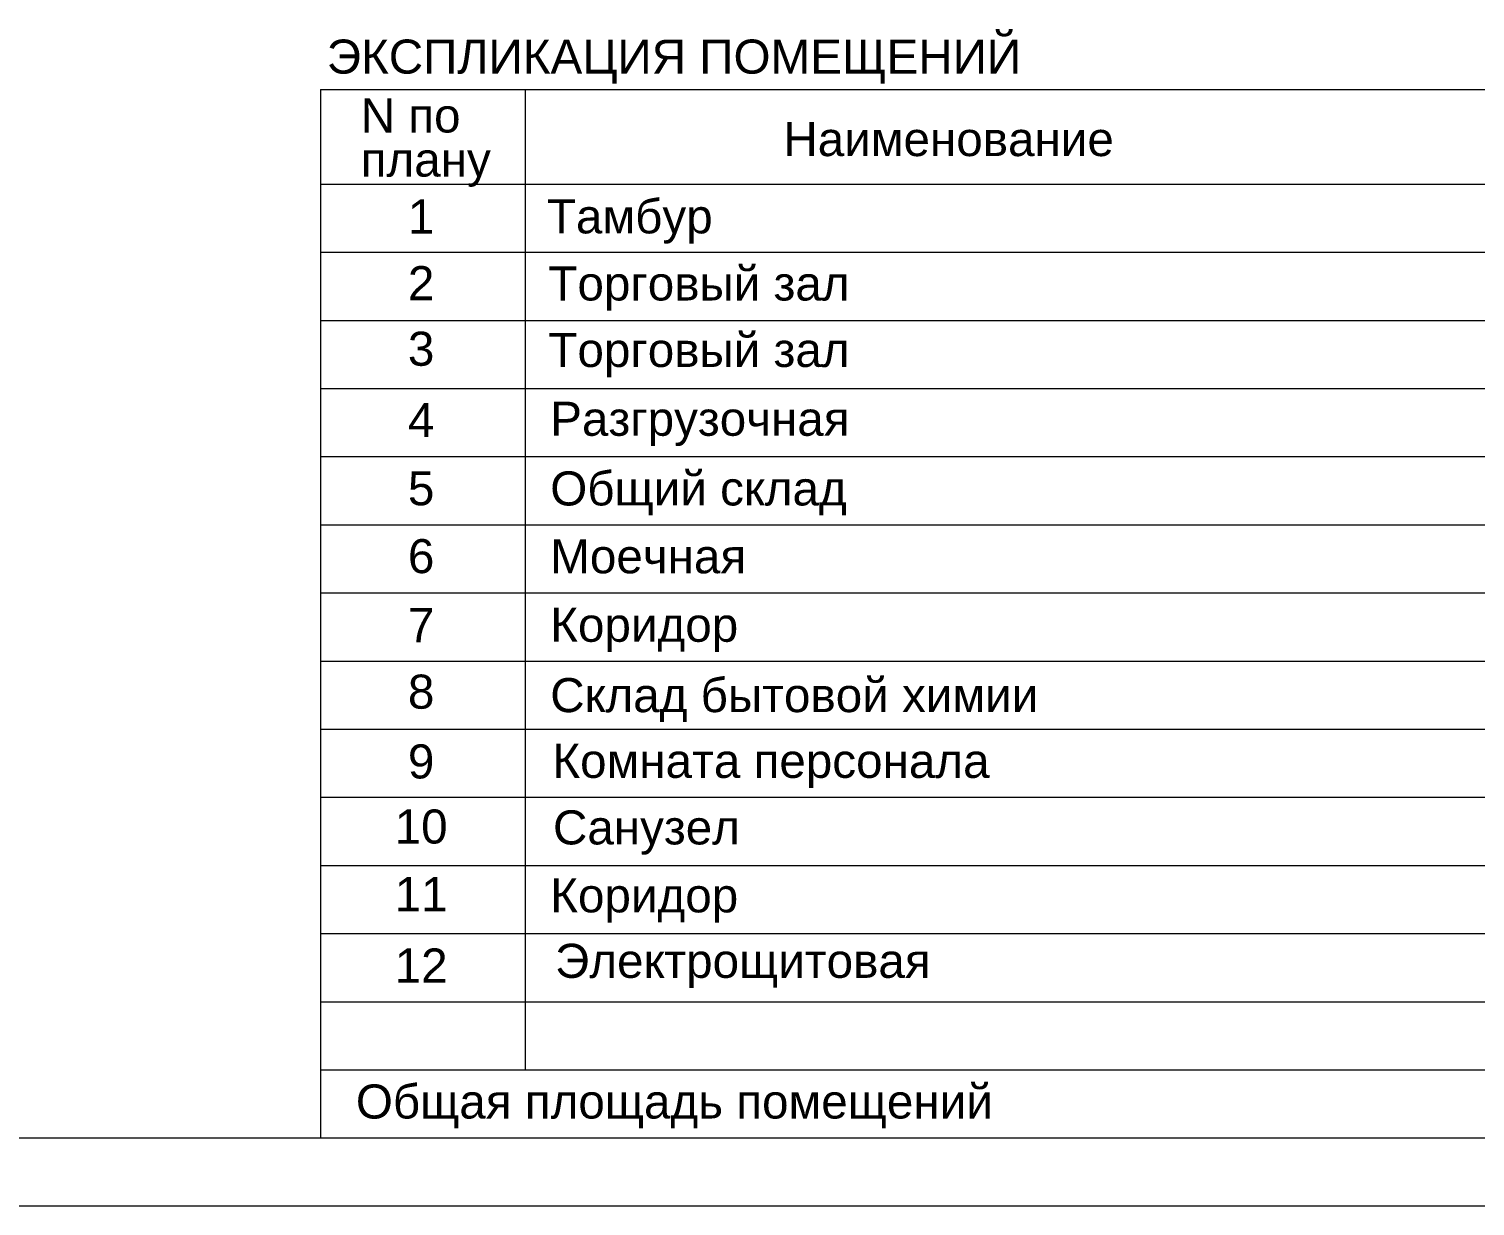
# Model space of a CAD drawing. Header units: metres. Extents: x 1647.3 to 1708.8, y -76.7 to -8.6.
# Drawn here: x 1675.02 to 1685.63, y -73.78 to -65.14 of the extents above; entities that cross this region are included whole.
import ezdxf
from ezdxf.enums import TextEntityAlignment as Align

# ---------------------------------------------------------------- set-up
doc = ezdxf.new("R2010")
doc.units = ezdxf.units.M
doc.header["$MEASUREMENT"] = 0
doc.layers.add('Level 50', color=7, linetype='Continuous', lineweight=0)
doc.styles.add('Style-Arial', font='arial.ttf')

# ---------------------------------------------------------------- blocks, each defined once
blk = doc.blocks.new('*U526')
at = {"layer": 'Level 50', "color": 7, "linetype": 'Continuous', "lineweight": 13}
blk.add_line((-29.176, -14), (30.263, -14), dxfattribs=at)
at = {"layer": 'Level 50', "color": 7, "linetype": 'Continuous', "lineweight": 0}
blk.add_line((30.763, -14.5), (-30.737, -14.5), dxfattribs=at)

msp = doc.modelspace()

# ---------------------------------------------------------------- linework, layer by layer
at = {"color": 7, "linetype": 'Continuous', "lineweight": 13}
for p, q in [((1677.16407284, -65.58667242), (1689.84800072, -65.58667242)), ((1677.16407284, -65.58667242), (1677.16407284, -73.28031993)), ((1678.66407284, -65.58667242), (1678.66407284, -72.78031993)), ((1677.16407284, -66.28031993), (1689.84800072, -66.28031993)), ((1677.16407284, -72.78031993), (1689.84800072, -72.78031993)), ((1677.16407284, -73.28031993), (1689.84800072, -73.28031993))]:
    msp.add_line(p, q, dxfattribs=at)
at = {"color": 7, "linetype": 'Continuous', "lineweight": 0}
for p, q in [((1677.16407284, -66.78031993), (1689.84800072, -66.78031993)), ((1677.16407284, -67.28031993), (1689.84800072, -67.28031993)), ((1677.16407284, -67.78031993), (1689.84800072, -67.78031993)), ((1677.16407284, -68.28031993), (1689.84800072, -68.28031993)), ((1677.16407284, -68.78031993), (1689.84800072, -68.78031993)), ((1677.16407284, -69.28031993), (1689.84800072, -69.28031993)), ((1677.16407284, -69.78031993), (1689.84800072, -69.78031993)), ((1677.16407284, -70.28031993), (1689.84800072, -70.28031993)), ((1677.16407284, -70.78031993), (1689.84800072, -70.78031993)), ((1677.16407284, -71.28031993), (1689.84800072, -71.28031993)), ((1677.16407284, -71.78031993), (1689.84800072, -71.78031993)), ((1677.16407284, -72.28031993), (1689.84800072, -72.28031993)), ((1677.16407284, -72.78031993), (1689.84800072, -72.78031993)), ((1677.16407284, -72.78031993), (1689.84800072, -72.78031993))]:
    msp.add_line(p, q, dxfattribs=at)

# ---------------------------------------------------------------- block references
at = {"layer": 'Level 50', "color": 7, "linetype": 'Continuous', "lineweight": 13}
msp.add_blockref('*U526', (1678.08518472, -59.28030757), dxfattribs=at)

# ---------------------------------------------------------------- texts
at = {"color": 7, "lineweight": 13, "style": 'Style-Arial'}
msp.add_text('ЭКСПЛИКАЦИЯ ПОМЕЩЕНИЙ ', height=0.25, dxfattribs=at).set_placement((1679.80477837, -65.34485944), align=Align.MIDDLE_CENTER)
at = {"color": 7, "linetype": 'Continuous', "lineweight": 0, "style": 'Style-Arial'}
for s, p in [('1', (1677.90147063, -66.39341236)), ('2', (1677.90147063, -66.88242205)), ('3', (1677.90147063, -67.36355218)), ('4', (1677.90147063, -67.88718414)), ('5', (1677.90147063, -68.38741622)), ('6', (1677.90147063, -68.88559484)), ('7', (1677.90147063, -69.3921624)), ('8', (1677.90147063, -69.88016923)), ('9', (1677.90147063, -70.39208533)), ('10', (1677.90147063, -70.86979874)), ('11', (1677.90147063, -71.36636132)), ('12', (1677.90147063, -71.88991592))]:
    msp.add_text(s, height=0.25, dxfattribs=at).set_placement(p, align=Align.TOP_CENTER)
for s, p in [('Тамбур', (1678.82386717, -66.39213093)), ('Торговый зал', (1678.83491192, -66.88466652)), ('Торговый зал', (1678.83491192, -67.37234974)), ('Разгрузочная', (1678.84852791, -67.87741225)), ('Общий склад', (1678.84852791, -68.38880229)), ('Моечная', (1678.84852791, -68.88664557)), ('Коридор', (1678.84852791, -69.38923022)), ('Склад бытовой химии', (1678.84852791, -69.90559861)), ('Санузел', (1678.86871634, -70.87621693)), ('Коридор', (1678.84852791, -71.37490416))]:
    msp.add_text(s, height=0.25, dxfattribs=at).set_placement(p, align=Align.TOP_LEFT)
at = {"color": 7, "lineweight": 13, "style": 'Style-Arial'}
for s, p in [('Комната персонала', (1678.86416797, -70.3879149)), ('Электрощитовая', (1678.8837163, -71.85554057))]:
    msp.add_text(s, height=0.25, dxfattribs=at).set_placement(p, align=Align.TOP_LEFT)
at = {"color": 7, "linetype": 'Continuous', "lineweight": 13, "style": 'Style-Arial'}
msp.add_text('Общая площадь помещений', height=0.25, dxfattribs=at).set_placement((1677.42270143, -72.88775712), align=Align.TOP_LEFT)
at = {"color": 7, "linetype": 'Continuous', "lineweight": 13, "char_height": 0.25, "attachment_point": 4, "style": 'Style-Arial'}
for s, insert, line_spacing_factor in [('N по \\Pплану', (1677.45802849, -65.97643765), 0.776524), ('Наименование', (1680.55866587, -65.95163576), 0.6)]:
    msp.add_mtext(s, dxfattribs=dict(at, insert=insert, line_spacing_factor=line_spacing_factor))

doc.saveas('drawing.dxf')
